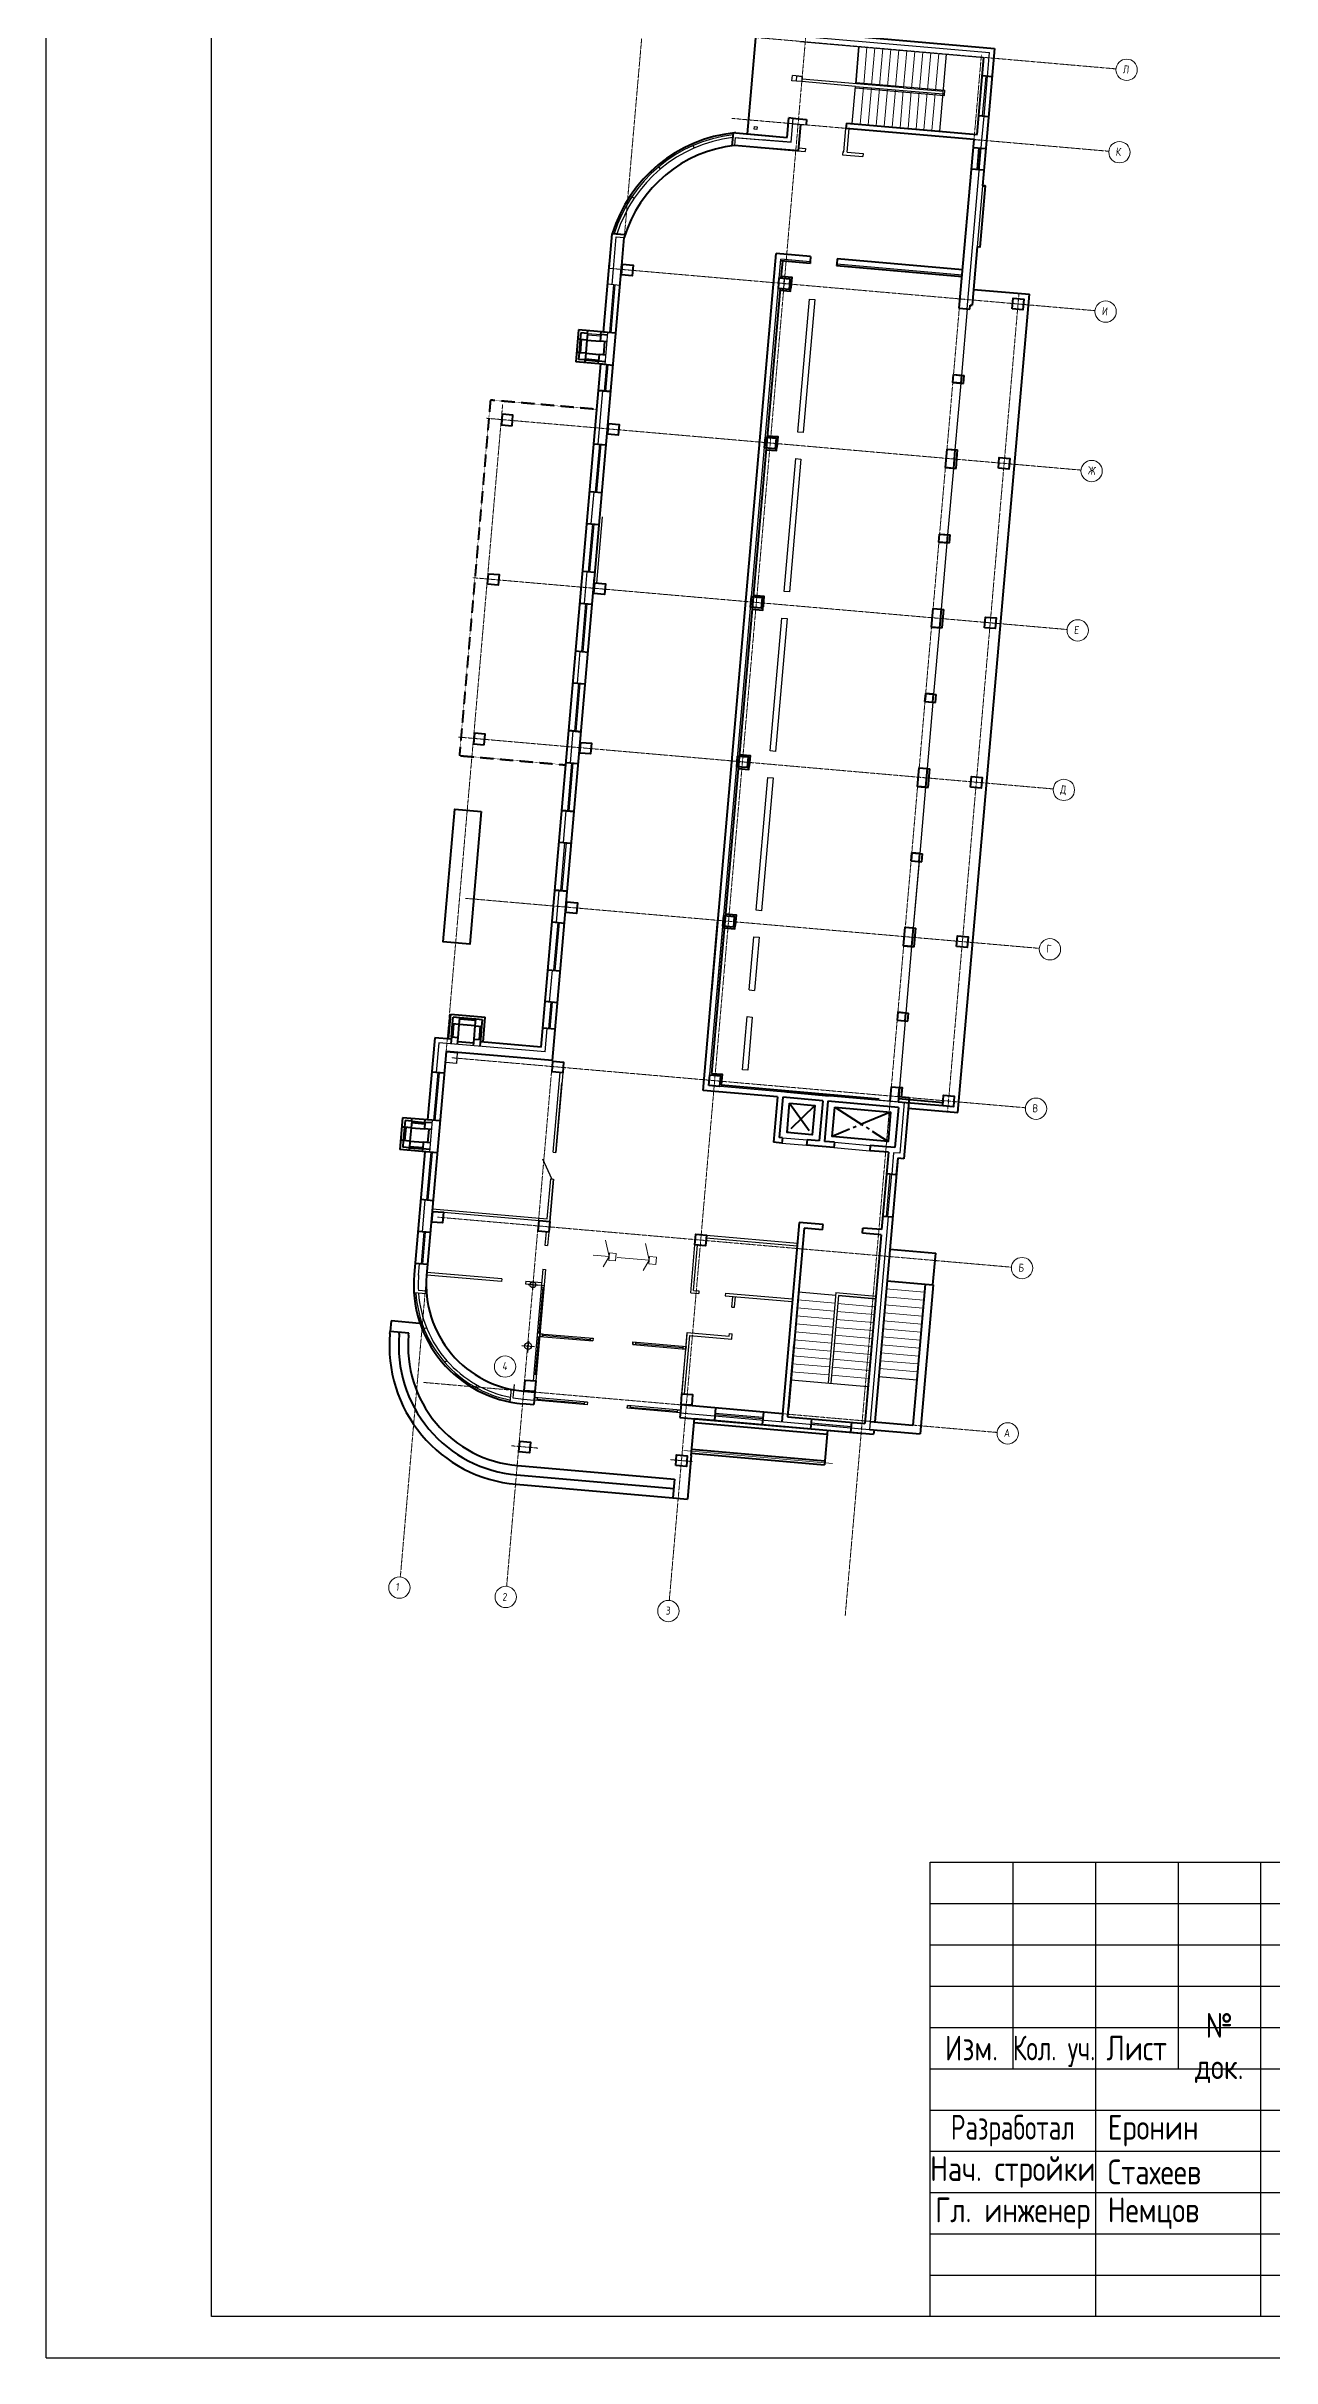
# Model space of a CAD drawing. Header units: millimetres. Extents: x 1473769 to 1639315, y 535888 to 613924.
# Drawn here: x 1473769 to 1501331, y 535888 to 587890 of the extents above; entities that cross this region are included whole.
import ezdxf

# ---------------------------------------------------------------- set-up
doc = ezdxf.new("R2010")
doc.units = ezdxf.units.MM
for name, pattern in [('ACAD_ISO10W100_LPSP', [15.5, 11, -2, 0.5, -2]), ('CENTER', [20, 15, -1.7, 1.6, -1.7]), ('DASHED', [0.75, 0.5, -0.25])]:
    doc.linetypes.add(name, pattern=pattern)
for name, color, linetype, lineweight in [('01 - здание', 1, 'Continuous', 40), ('01-здание', 5, 'Continuous', 15), ('01-Контур', 1, 'Continuous', 40), ('Линии рамки', 250, 'Continuous', 25), ('Текст рамки', 250, 'Continuous', 9)]:
    doc.layers.add(name, color=color, linetype=linetype, lineweight=lineweight)
doc.layers.add('01-оси здания', color=1, linetype='Continuous', lineweight=15, plot=False)
doc.styles.add('LPSP', font='ROMANS.shx', dxfattribs={"width": 0.9})
doc.styles.add('Тип  GOST Common', font='GOST Common.ttf', dxfattribs={"width": 0.85})
doc.styles.add('Тип  GOST Common узкий', font='GOST Common.ttf', dxfattribs={"width": 0.75})

msp = doc.modelspace()

# ---------------------------------------------------------------- linework, layer by layer
at = {"layer": '01 - здание', "ltscale": 100}
for p, q in [((1489736, 588248.7), (1489532.7, 585917.6)), ((1490637.8, 588230.5), (1495096.9, 587841.5)), ((1494705.3, 585906.3), (1494856.4, 587639.7)), ((1494705.3, 585906.3), (1494856.4, 587639.7)), ((1494705.3, 585906.3), (1494856.4, 587639.7)), ((1494705.3, 585906.3), (1494856.4, 587639.7)), ((1494705.3, 585906.3), (1494856.4, 587639.7)), ((1494705.3, 585906.3), (1494856.4, 587639.7)), ((1494705.3, 585906.3), (1494856.4, 587639.7)), ((1494705.3, 585906.3), (1494856.4, 587639.7)), ((1495096.9, 587841.5), (1494916, 585767.4)), ((1495041.1, 587202), (1494820, 587221.3)), ((1490429.3, 585839.4), (1490467.4, 586275.9)), ((1490569, 586267), (1490467.4, 586275.9)), ((1490548, 586268.8), (1490867.8, 586240.9)), ((1490685.7, 585534.1), (1490737.9, 586131.8)), ((1490867.8, 586240.9), (1490857.4, 586121.4)), ((1491764.4, 586162.7), (1491754, 586043.2)), ((1491764.4, 586162.7), (1494705.3, 585906.3)), ((1494962.9, 586305.4), (1494741.8, 586324.7)), ((1489215.3, 585938.9), (1489190.3, 585651.6)), ((1489275.7, 585940), (1489247.4, 585942.5)), ((1490626, 585539.3), (1489251.2, 585659.2)), ((1489275.7, 585940), (1490429.3, 585839.4)), ((1490685.7, 585534.1), (1489837, 585608.1)), ((1494635.1, 585791.9), (1491754, 586043.2)), ((1494304, 581996.3), (1494635.1, 585791.9)), ((1494619.4, 585612.6), (1494900.4, 585588.1)), ((1494916, 585767.4), (1494827.4, 584751.3)), ((1494577.7, 585134.4), (1494858.7, 585109.9)), ((1494887.1, 584746.1), (1494767.2, 583371.3)), ((1494887.1, 584746.1), (1494827.4, 584751.3)), ((1486426.2, 582894.2), (1486494, 583671.2)), ((1486774.9, 583646.7), (1486494, 583671.2)), ((1486788.1, 583645.5), (1486494, 583671.2)), ((1486707.2, 582869.7), (1486769.7, 583587)), ((1486092, 575816.5), (1486717.6, 582989.2)), ((1486301.1, 581459.7), (1486436.7, 583013.8)), ((1488735.9, 566630.9), (1490183.5, 583228.9)), ((1490960.6, 583161.1), (1490183.5, 583228.9)), ((1490946.9, 583003.9), (1490289.4, 583061.2)), ((1490327, 583057.9), (1490293.8, 582677.3)), ((1490950.2, 583041.5), (1490946.9, 583003.9)), ((1490960.6, 583161.1), (1490950.2, 583041.5)), ((1491547.9, 582989.4), (1491544.6, 582951.7)), ((1494365.9, 582705.7), (1491544.6, 582951.7)), ((1491558.3, 583109), (1491547.9, 582989.4)), ((1494379.6, 582862.9), (1491558.3, 583109)), ((1494707.5, 583376.5), (1494592.8, 582061.5)), ((1490273, 582438.2), (1488733.1, 564783.1)), ((1494273.6, 563900.5), (1495879.3, 582310.5)), ((1494304, 581996.3), (1494543.1, 581975.5)), ((1494543.1, 581975.5), (1494550.9, 582065.1)), ((1494550.9, 582065.1), (1494592.8, 582061.5)), ((1494624, 582420), (1495879.3, 582310.5)), ((1485739.3, 581508.7), (1485676.7, 580791.4)), ((1486343, 581456), (1485739.3, 581508.7)), ((1485793.8, 581443.7), (1485780.8, 581294.2)), ((1485943.3, 581430.6), (1485793.8, 581443.7)), ((1485943.3, 581430.6), (1485930.2, 581281.2)), ((1485943.3, 581430.6), (1485948.5, 581490.4)), ((1486242.1, 581404.6), (1486229.1, 581255.1)), ((1486242.1, 581404.6), (1486247.3, 581464.3)), ((1486397.5, 581391), (1486242.1, 581404.6)), ((1486582.1, 581435.1), (1486301.1, 581459.7)), ((1485754.7, 580995.4), (1485694.9, 581000.6)), ((1485780.8, 581294.2), (1485721, 581299.4)), ((1485754.7, 580995.4), (1485741.7, 580845.9)), ((1485780.8, 581294.2), (1485754.7, 580995.4)), ((1485904.2, 580982.3), (1485754.7, 580995.4)), ((1485930.2, 581281.2), (1485780.8, 581294.2)), ((1485904.2, 580982.3), (1485891.1, 580832.9)), ((1485930.2, 581281.2), (1485904.2, 580982.3)), ((1485904.2, 580982.3), (1486203, 580956.3)), ((1485930.2, 581281.2), (1486229.1, 581255.1)), ((1486203, 580956.3), (1486190, 580806.8)), ((1486358.4, 580942.7), (1486203, 580956.3)), ((1486384.5, 581241.6), (1486229.1, 581255.1)), ((1486324.7, 581246.8), (1486298.7, 580947.9)), ((1485519.1, 572493.7), (1486238.6, 580742.4)), ((1486280.4, 580738.7), (1485676.7, 580791.4)), ((1485891.1, 580832.9), (1485741.7, 580845.9)), ((1485885.9, 580773.1), (1485891.1, 580832.9)), ((1485891.1, 580832.9), (1486190, 580806.8)), ((1486184.8, 580747.1), (1486190, 580806.8)), ((1486345.4, 580793.3), (1486190, 580806.8)), ((1486238.6, 580742.4), (1486519.5, 580717.9)), ((1494173.7, 580502), (1494412.8, 580481.1)), ((1494397.1, 580301.8), (1494412.8, 580481.1)), ((1486467.4, 580120.1), (1486186.4, 580144.6)), ((1486186.4, 580144.6), (1486467.4, 580120.1)), ((1494158.1, 580322.7), (1494397.1, 580301.8)), ((1494158.1, 580322.7), (1494397.1, 580301.8)), ((1486082.2, 578949.2), (1486363.1, 578924.7)), ((1493991.2, 578409.9), (1494027.7, 578828.4)), ((1494027.7, 578828.4), (1494266.8, 578807.5)), ((1494230.3, 578389.1), (1494266.8, 578807.5)), ((1493991.2, 578409.9), (1494230.3, 578389.1)), ((1485988.3, 577873.3), (1486269.3, 577848.8)), ((1485925.8, 577156), (1486206.7, 577131.5)), ((1485925.8, 577156), (1486206.7, 577131.5)), ((1493845.3, 576736.3), (1493860.9, 576915.6)), ((1493845.3, 576736.3), (1494084.4, 576715.4)), ((1493845.3, 576736.3), (1494084.4, 576715.4)), ((1493860.9, 576915.6), (1494100, 576894.8)), ((1494084.4, 576715.4), (1494100, 576894.8)), ((1485154.7, 565069.3), (1486102.4, 575936)), ((1485831.9, 576080.1), (1486112.9, 576055.6)), ((1485769.4, 575362.8), (1486050.3, 575338.3)), ((1493678.4, 574823.6), (1493714.9, 575242)), ((1493714.9, 575242), (1493954, 575221.1)), ((1493917.5, 574802.7), (1493954, 575221.1)), ((1493678.4, 574823.6), (1493917.5, 574802.7)), ((1485675.5, 574286.9), (1485956.5, 574262.4)), ((1485613, 573569.6), (1485893.9, 573545.1)), ((1493532.5, 573149.9), (1493548.1, 573329.2)), ((1493532.5, 573149.9), (1493771.6, 573129.1)), ((1493532.5, 573149.9), (1493771.6, 573129.1)), ((1493548.1, 573329.2), (1493787.2, 573308.4)), ((1493771.6, 573129.1), (1493787.2, 573308.4)), ((1484898.2, 565374.7), (1485519.1, 572493.7)), ((1485519.1, 572493.7), (1485800.1, 572469.2)), ((1485799.9, 572469.2), (1485519.1, 572493.7)), ((1485456.6, 571776.4), (1485737.5, 571751.9)), ((1493365.6, 571237.2), (1493402.1, 571655.6)), ((1493402.1, 571655.6), (1493641.2, 571634.7)), ((1493604.7, 571216.3), (1493641.2, 571634.7)), ((1493365.6, 571237.2), (1493604.7, 571216.3)), ((1485362.7, 570700.5), (1485643.7, 570676)), ((1485643.5, 570676), (1485362.7, 570700.5)), ((1485300.2, 569983.2), (1485581.1, 569958.7)), ((1493219.7, 569563.5), (1493235.3, 569742.8)), ((1493219.7, 569563.5), (1493458.8, 569542.7)), ((1493219.7, 569563.5), (1493458.8, 569542.7)), ((1493235.3, 569742.8), (1493474.4, 569722)), ((1493458.8, 569542.7), (1493474.4, 569722)), ((1485206.3, 568907.3), (1485487.3, 568882.8)), ((1485487.1, 568882.8), (1485206.3, 568907.3)), ((1485143.8, 568190), (1485424.7, 568165.5)), ((1488541.4, 564400.5), (1488875, 568226)), ((1493052.8, 567650.8), (1493089.3, 568069.2)), ((1493089.3, 568069.2), (1493328.4, 568048.3)), ((1493291.9, 567629.9), (1493328.4, 568048.3)), ((1493052.8, 567650.8), (1493291.9, 567629.9)), ((1485049.9, 567114.1), (1485330.9, 567089.6)), ((1485268.1, 566372.3), (1484987.4, 566396.8)), ((1482818.1, 565556.1), (1482866.6, 566112)), ((1482866.6, 566112), (1483643.7, 566044.3)), ((1482882.1, 565598.7), (1482908.1, 565897.6)), ((1482908.1, 565897.6), (1482921.2, 566047)), ((1483057.6, 565884.6), (1482908.1, 565897.6)), ((1482912, 565596.1), (1482938, 565895)), ((1483070.6, 566034), (1482921.2, 566047)), ((1483031.5, 565585.7), (1483057.6, 565884.6)), ((1483057.6, 565884.6), (1483070.6, 566034)), ((1483416.2, 565853.3), (1483057.6, 565884.6)), ((1483426.6, 565972.8), (1483068, 566004.1)), ((1483429.3, 566002.7), (1483070.6, 566034)), ((1483390.2, 565554.4), (1483416.2, 565853.3)), ((1483416.2, 565853.3), (1483429.3, 566002.7)), ((1483416.2, 565853.3), (1483565.7, 565840.3)), ((1483578.7, 565989.7), (1483429.3, 566002.7)), ((1483509.7, 565544), (1483535.8, 565842.9)), ((1483539.6, 565541.4), (1483565.7, 565840.3)), ((1483565.7, 565840.3), (1483578.7, 565989.7)), ((1483595.2, 565488.4), (1483643.7, 566044.3)), ((1485216, 565774.6), (1484935.3, 565799.1)), ((1492906.9, 565977.1), (1493146, 565956.3)), ((1492906.9, 565977.1), (1493146, 565956.3)), ((1492922.5, 566156.5), (1493161.6, 566135.6)), ((1493146, 565956.3), (1493161.6, 566135.6)), ((1482763.8, 565277.8), (1482323.8, 560233)), ((1482507.3, 565583.2), (1482346.2, 563736.3)), ((1482877.9, 565550.9), (1482507.3, 565583.2)), ((1485154.7, 565069.3), (1482763.8, 565277.8)), ((1482882.1, 565598.7), (1482869.1, 565449.3)), ((1483031.5, 565585.7), (1482882.1, 565598.7)), ((1483018.5, 565436.3), (1483031.5, 565585.7)), ((1483382.3, 565464.8), (1483023.7, 565496)), ((1483377.1, 565405), (1483390.2, 565554.4)), ((1483390.2, 565554.4), (1483539.6, 565541.4)), ((1483526.6, 565392), (1483539.6, 565541.4)), ((1484898.2, 565374.7), (1483535.4, 565493.6)), ((1482721, 564787.7), (1482440.1, 564812.2)), ((1482721, 564787.7), (1482440.1, 564812.2)), ((1488733.1, 564783.1), (1488972.2, 564762.2)), ((1488972.2, 564762.2), (1488951.4, 564523.1)), ((1490215, 564254.5), (1488541.4, 564400.5)), ((1488951.4, 564523.1), (1492500.1, 564213.6)), ((1490215, 564254.5), (1490125.9, 563232.4)), ((1490334.6, 564244.1), (1490255.8, 563341.5)), ((1491231.2, 564165.9), (1490334.6, 564244.1)), ((1491231.2, 564165.9), (1490334.6, 564244.1)), ((1493176.2, 564231.1), (1492937.1, 564252)), ((1493176.2, 564231.1), (1493056.8, 562862.3)), ((1481784.4, 563785.3), (1481721.8, 563068)), ((1482627.2, 563711.8), (1481784.4, 563785.3)), ((1481838.9, 563720.3), (1481825.9, 563570.8)), ((1481988.4, 563707.2), (1481838.9, 563720.3)), ((1481988.4, 563707.2), (1481975.3, 563557.8)), ((1481988.4, 563707.2), (1481993.6, 563767)), ((1481988.4, 563707.2), (1482287.2, 563681.2)), ((1482287.2, 563681.2), (1482292.4, 563740.9)), ((1491231.2, 564165.9), (1491152.4, 563263.3)), ((1491350.7, 564155.5), (1491272, 563252.9)), ((1492934.7, 564017.3), (1491350.7, 564155.5)), ((1492934.7, 564017.3), (1492856, 563114.7)), ((1493931.4, 564050.8), (1492927.2, 564138.4)), ((1493937.6, 564122.6), (1492933.4, 564210.2)), ((1493155.9, 563998), (1494273.6, 563900.5)), ((1481799.8, 563272), (1481740.1, 563277.2)), ((1481825.9, 563570.8), (1481766.1, 563576.1)), ((1481799.8, 563272), (1481786.8, 563122.5)), ((1481825.9, 563570.8), (1481799.8, 563272)), ((1481949.3, 563258.9), (1481799.8, 563272)), ((1481975.3, 563557.8), (1481825.9, 563570.8)), ((1481855.8, 563568.2), (1481829.7, 563269.4)), ((1481949.3, 563258.9), (1481936.2, 563109.5)), ((1481975.3, 563557.8), (1481949.3, 563258.9)), ((1481949.3, 563258.9), (1482248.1, 563232.9)), ((1481975.3, 563557.8), (1482274.2, 563531.7)), ((1481985.7, 563677.4), (1482284.6, 563651.3)), ((1482248.1, 563232.9), (1482235.1, 563083.4)), ((1482403.5, 563219.3), (1482248.1, 563232.9)), ((1482287.2, 563681.2), (1482274.2, 563531.7)), ((1482429.6, 563518.2), (1482274.2, 563531.7)), ((1482442.6, 563667.6), (1482287.2, 563681.2)), ((1482369.8, 563523.4), (1482343.8, 563224.5)), ((1490314.2, 563216), (1490125.9, 563232.4)), ((1490324.6, 563335.5), (1490255.8, 563341.5)), ((1490324.6, 563335.5), (1490314.2, 563216)), ((1490880.5, 563287), (1490870, 563167.5)), ((1491152.4, 563263.3), (1490880.5, 563287)), ((1491496.1, 563233.3), (1491272, 563252.9)), ((1491496.1, 563233.3), (1491485.7, 563113.8)), ((1482564.6, 562994.5), (1481721.8, 563068)), ((1481936.2, 563109.5), (1481786.8, 563122.5)), ((1481931, 563049.7), (1481936.2, 563109.5)), ((1481936.2, 563109.5), (1482235.1, 563083.4)), ((1481938.8, 563139.4), (1482237.7, 563113.3)), ((1482283.7, 563019), (1482042.8, 560257.5)), ((1482229.9, 563023.7), (1482235.1, 563083.4)), ((1482390.5, 563069.9), (1482235.1, 563083.4)), ((1491485.7, 563113.8), (1490870, 563167.5)), ((1492303.1, 563163), (1492292.6, 563043.4)), ((1492708.1, 563007.2), (1492292.6, 563043.4)), ((1492856, 563114.7), (1492303.1, 563163)), ((1492919.3, 562874.3), (1492402.2, 556944.8)), ((1492708.1, 563007.2), (1492556.4, 561267.8)), ((1493056.8, 562862.3), (1492919.3, 562874.3)), ((1493056.8, 562862.3), (1492919.3, 562874.3)), ((1492666.4, 562529), (1492887.5, 562509.7)), ((1482470.8, 561918.6), (1482189.8, 561943.1)), ((1482470.8, 561918.6), (1482189.8, 561943.1)), ((1482408.2, 561201.3), (1482127.3, 561225.8)), ((1490703.4, 561429.4), (1490312.4, 556946.4)), ((1490812.5, 561299.4), (1490459.1, 557246.8)), ((1491241.4, 561382.5), (1490703.4, 561429.4)), ((1491230.9, 561262.9), (1490812.5, 561299.4)), ((1491230.9, 561262.9), (1491241.4, 561382.5)), ((1492127.5, 561184.7), (1492138, 561304.3)), ((1492545.9, 561148.2), (1492127.5, 561184.7)), ((1492556.4, 561267.8), (1492138, 561304.3)), ((1492545.9, 561148.2), (1492175.8, 556904.4)), ((1492583, 561572.6), (1492804.1, 561553.3)), ((1492583, 561572.6), (1492804.1, 561553.3)), ((1492741, 560830.1), (1493773, 560740.1)), ((1493712.5, 560022.6), (1493775.1, 560739.9)), ((1482345.6, 560484), (1482064.7, 560508.5)), ((1482345.6, 560484), (1482064.7, 560508.5)), ((1492678.5, 560112.8), (1493533.2, 560038.3)), ((1493533.2, 560038.3), (1493256.9, 556870.3)), ((1493712.6, 560023.4), (1493420.6, 556675.3)), ((1493533.3, 560039), (1493712.6, 560023.4)), ((1481524.1, 559212.6), (1481503.2, 558973.5)), ((1482164.2, 559156.7), (1481524.1, 559212.6)), ((1481499.6, 558931.6), (1481503.2, 558973.5)), ((1481921.7, 558937), (1481503.2, 558973.5)), ((1481708.8, 558913.4), (1481712.4, 558955.2)), ((1481918, 558895.2), (1481921.7, 558937)), ((1490584.2, 558681.4), (1490442.4, 557055.5)), ((1484518.1, 557632.5), (1484757.2, 557611.6)), ((1484519.1, 557644.4), (1484590.9, 557638.2)), ((1484758.2, 557623.6), (1484732.7, 557330.7)), ((1484479.7, 557352.7), (1484732.7, 557330.7)), ((1488045.8, 557336.8), (1488020.2, 557043.9)), ((1488020.2, 557043.9), (1490435, 556833.3)), ((1490328, 557125.7), (1488044.7, 557324.9)), ((1488276.5, 556184.4), (1488349, 557015.3)), ((1488349, 557015.3), (1492084.8, 556689.4)), ((1488821.8, 557257.1), (1488797.3, 556976.2)), ((1489897.7, 557163.3), (1489873.2, 556882.3)), ((1490442.4, 557055.5), (1492175.8, 556904.4)), ((1490980.3, 557008.6), (1490961, 556787.5)), ((1492300.6, 556953.7), (1493256.9, 556870.3)), ((1488341.1, 556925.6), (1491329.8, 556665)), ((1490536.7, 556824.5), (1492377.7, 556663.9)), ((1491337.6, 556754.6), (1491269.8, 555977.6)), ((1491876.9, 556930.4), (1491857.6, 556709.3)), ((1492284.9, 556774.4), (1493420.6, 556675.3)), ((1492386.5, 556765.5), (1492377.7, 556663.9)), ((1484372.1, 555958.8), (1487898.7, 555651.2)), ((1488276.5, 556184.4), (1488191, 555204.1)), ((1488281.2, 556238.2), (1491269.8, 555977.6)), ((1488289, 556327.9), (1491277.7, 556067.2)), ((1484335.6, 555540.4), (1487862.2, 555232.8)), ((1484353.9, 555749.6), (1487880.5, 555442)), ((1487898.7, 555651.2), (1487862.2, 555232.8)), ((1487862.2, 555232.8), (1488191, 555204.1))]:
    msp.add_line(p, q, dxfattribs=at)
at = {"layer": '01 - здание', "lineweight": -2, "ltscale": 100}
for p, q in [((1490720.2, 588000.4), (1494856.4, 587639.7)), ((1490730.6, 588120), (1494986.4, 587748.8)), ((1491974.1, 587047.9), (1492047.1, 587884.7)), ((1492047.1, 587884.7), (1491974.1, 587047.9)), ((1493868.4, 585979.2), (1494019.6, 587712.7)), ((1494939.5, 587210.8), (1494986.4, 587748.8)), ((1494939.5, 587210.8), (1494986.4, 587748.8)), ((1494939.5, 587210.8), (1494986.4, 587748.8)), ((1494939.5, 587210.8), (1494986.4, 587748.8)), ((1494939.5, 587210.8), (1494986.4, 587748.8)), ((1490540.3, 587112.7), (1490550.8, 587232.2)), ((1490761.5, 587093.4), (1490540.3, 587112.7)), ((1490771.9, 587213), (1490550.8, 587232.2)), ((1490642, 587103.8), (1490652.4, 587223.4)), ((1490771.9, 587213), (1490761.5, 587093.4)), ((1490766.7, 587153.2), (1490771.9, 587213)), ((1493044.9, 586954.5), (1490766.7, 587153.2)), ((1494899.9, 587214.3), (1494821.7, 586317.7)), ((1494930.5, 587211.6), (1494852.3, 586315)), ((1491968.9, 586988.1), (1490761.5, 587093.4)), ((1491895.9, 586151.3), (1491968.9, 586988.1)), ((1491966.3, 586958.2), (1493968.7, 586783.6)), ((1491968.9, 586988.1), (1493941.4, 586816.1)), ((1491976.7, 587077.8), (1493979.1, 586903.1)), ((1493050, 586954), (1493946.6, 586875.8)), ((1493968.7, 586783.6), (1493979.1, 586903.1)), ((1490521.8, 585728.6), (1490569, 586267)), ((1490558.5, 586147.5), (1490857.4, 586121.4)), ((1494814.4, 585776.3), (1494861.3, 586314.2)), ((1494814.4, 585776.3), (1494861.3, 586314.2)), ((1494814.4, 585776.3), (1494861.3, 586314.2)), ((1494814.4, 585776.3), (1494861.3, 586314.2)), ((1494814.4, 585776.3), (1494861.3, 586314.2)), ((1494814.4, 585776.3), (1494861.3, 586314.2)), ((1488344.5, 585601.2), (1488320.7, 585656.2)), ((1489266.8, 585838.5), (1489251.2, 585659.2)), ((1489266.8, 585838.5), (1490522, 585729.1)), ((1489326.6, 585833.4), (1490522, 585728.6)), ((1489518.7, 585895.6), (1489518.6, 585894)), ((1490429.3, 585839.4), (1489532.7, 585917.6)), ((1490522, 585729.1), (1489852.6, 585787.4)), ((1490429.3, 585839.4), (1489861.4, 585888.9)), ((1490566.2, 585544.5), (1490841.1, 585520.5)), ((1490692, 585605.8), (1490847.4, 585592.3)), ((1490847.4, 585592.3), (1490841.1, 585520.5)), ((1491708.1, 585517.2), (1491754, 586043.2)), ((1491708.1, 585517.2), (1491754, 586043.2)), ((1491779.9, 585510.9), (1491825.7, 586036.9)), ((1491779.9, 585510.9), (1491825.7, 586036.9)), ((1494483.3, 581980.7), (1494814.4, 585776.3)), ((1494635.1, 585791.9), (1494814.4, 585776.3)), ((1494635.1, 585791.9), (1494814.4, 585776.3)), ((1494635.1, 585791.9), (1494814.4, 585776.3)), ((1494635.1, 585791.9), (1494814.4, 585776.3)), ((1494635.1, 585791.9), (1494814.4, 585776.3)), ((1494635.1, 585791.9), (1494814.4, 585776.3)), ((1494739, 585602.2), (1494697.3, 585124)), ((1494768.9, 585599.6), (1494727.2, 585121.4)), ((1487584.3, 585132.6), (1487545.7, 585178.6)), ((1491684.2, 585519.3), (1491678, 585447.6)), ((1491678, 585447.6), (1492132.2, 585407.9)), ((1491684.2, 585519.3), (1491708.1, 585517.2)), ((1491779.9, 585510.9), (1492138.5, 585479.7)), ((1492138.5, 585479.7), (1492132.2, 585407.9)), ((1494827.4, 584751.3), (1494707.5, 583376.5)), ((1486988, 584467.9), (1486938, 584501.2)), ((1486527.9, 582885.3), (1486590.4, 583602.6)), ((1486590.4, 583602.6), (1486769.7, 583587)), ((1488855.4, 566620.5), (1490292.7, 583098.9)), ((1490950.2, 583041.5), (1490292.7, 583098.9)), ((1494369.2, 582743.3), (1491547.9, 582989.4)), ((1494767.2, 583371.3), (1494707.5, 583376.5)), ((1486675.9, 582511.1), (1486395, 582535.6)), ((1486527.9, 582524), (1486434.1, 581448.1)), ((1486558.5, 582521.3), (1486464.7, 581445.4)), ((1486496.6, 582526.7), (1486527.9, 582885.3)), ((1490484.8, 582540.2), (1490245.7, 582561.1)), ((1490354.9, 582431.1), (1490375.7, 582670.2)), ((1494483.3, 581980.7), (1494353, 580486.4)), ((1485940.6, 581400.7), (1486239.5, 581374.7)), ((1485943.3, 581430.6), (1486242.1, 581404.6)), ((1486340.2, 580733.5), (1486402.7, 581450.8)), ((1485810.7, 581291.6), (1485784.6, 580992.8)), ((1485893.7, 580862.8), (1486192.6, 580836.7)), ((1486371.5, 580730.8), (1486319.4, 580133)), ((1486402.1, 580728.1), (1486350, 580130.4)), ((1494158.1, 580322.7), (1494173.7, 580502)), ((1494337.4, 580307), (1494353, 580486.4)), ((1486183.8, 578940.3), (1486288.1, 580135.8)), ((1494337.4, 580307), (1494207, 578812.7)), ((1486123.7, 577861.5), (1486217.5, 578937.4)), ((1486154.3, 577858.8), (1486248.1, 578934.7)), ((1494170.5, 578394.3), (1494207, 578812.7)), ((1494170.5, 578394.3), (1494040.2, 576900)), ((1486027.4, 577147.1), (1486089.9, 577864.4)), ((1486271.8, 577304.8), (1486141.6, 575812.2)), ((1485967.3, 576068.3), (1486061.1, 577144.2)), ((1485997.9, 576065.6), (1486091.7, 577141.5)), ((1494024.6, 576720.7), (1493894.2, 575226.3)), ((1494024.6, 576720.7), (1494040.2, 576900)), ((1485871, 575353.9), (1485933.6, 576071.2)), ((1485810.9, 574275.1), (1485904.7, 575351)), ((1485841.5, 574272.4), (1485935.3, 575348.3)), ((1493857.8, 574807.9), (1493894.2, 575226.3)), ((1493857.8, 574807.9), (1493727.4, 573313.6)), ((1493857.8, 574807.9), (1493727.4, 573313.6)), ((1485714.6, 573560.7), (1485777.2, 574278)), ((1485654.5, 572481.9), (1485748.3, 573557.8)), ((1485685.1, 572479.2), (1485778.9, 573555.1)), ((1493711.8, 573134.3), (1493581.5, 571639.9)), ((1493711.8, 573134.3), (1493727.4, 573313.6)), ((1485558.2, 571767.5), (1485620.8, 572484.8)), ((1485498.1, 570688.7), (1485591.9, 571764.6)), ((1485528.7, 570686), (1485622.5, 571761.9)), ((1493545, 571221.5), (1493581.5, 571639.9)), ((1493545, 571221.5), (1493414.6, 569727.2)), ((1493545, 571221.5), (1493414.6, 569727.2)), ((1485401.8, 569974.4), (1485464.4, 570691.6)), ((1485341.7, 568895.5), (1485435.5, 569971.4)), ((1485372.3, 568892.8), (1485466.1, 569968.7)), ((1493401.6, 569577.8), (1493268.7, 568053.6)), ((1493399, 569547.9), (1493268.7, 568053.6)), ((1493399, 569547.9), (1493414.6, 569727.2)), ((1485245.4, 568181.2), (1485308, 568898.4)), ((1485185.3, 567102.3), (1485279.1, 568178.2)), ((1485215.9, 567099.6), (1485309.7, 568175.6)), ((1488671.3, 564509.6), (1488984.1, 568096)), ((1493232.2, 567635.1), (1493268.7, 568053.6)), ((1493232.2, 567635.1), (1493101.8, 566140.8)), ((1493232.2, 567635.1), (1493101.8, 566140.8)), ((1485089, 566388), (1485151.6, 567105.2)), ((1485070.6, 565787.3), (1485122.7, 566385)), ((1485101.2, 565784.6), (1485153.4, 566382.4)), ((1489581.5, 566658.7), (1489701.1, 566648.2)), ((1484991, 565264.2), (1485036.9, 565790.2)), ((1489529.4, 566060.9), (1489648.9, 566050.5)), ((1492906.9, 565977.1), (1492922.5, 566156.5)), ((1493086.2, 565961.5), (1492955.9, 564467.2)), ((1493086.2, 565961.5), (1493101.8, 566140.8)), ((1482600.1, 565472.8), (1482541.7, 564803.3)), ((1484991, 565264.2), (1482600.1, 565472.8)), ((1482573, 564800.6), (1482479.2, 563724.7)), ((1482603.6, 564797.9), (1482509.8, 563722)), ((1485167.6, 563008.1), (1485324.1, 564801.5)), ((1485383.8, 564796.3), (1485227.4, 563002.9)), ((1485227.4, 563002.9), (1485364, 564569.2)), ((1492927.2, 564138.4), (1488671.3, 564509.6)), ((1493064.7, 564126.4), (1490225.4, 564374.1)), ((1490422.7, 564356.9), (1491375.6, 564273.7)), ((1491020.4, 564304.7), (1490422.7, 564356.9)), ((1490422.7, 564356.9), (1491375.6, 564273.7)), ((1482447.8, 563727.4), (1482385.3, 563010.1)), ((1492797.2, 564029.3), (1491350.7, 564155.5)), ((1493064.7, 564126.4), (1492965.1, 562984.8)), ((1490314.2, 563216), (1490870, 563167.5)), ((1490324.6, 563335.5), (1490880.5, 563287)), ((1491496.1, 563233.3), (1492303.1, 563163)), ((1482416.6, 563007.4), (1482322.8, 561931.5)), ((1482447.2, 563004.7), (1482353.4, 561928.8)), ((1485139.4, 562408.3), (1484936.4, 562854.6)), ((1485167.6, 563008.1), (1485227.4, 563002.9)), ((1491485.7, 563113.8), (1492292.6, 563043.4)), ((1492827.6, 562996.8), (1492785.9, 562518.6)), ((1492827.6, 562996.8), (1492785.9, 562518.6)), ((1492965.1, 562984.8), (1492827.6, 562996.8)), ((1492965.1, 562984.8), (1492827.6, 562996.8)), ((1492887.5, 562509.7), (1492919.3, 562874.3)), ((1492887.5, 562509.7), (1492919.3, 562874.3)), ((1485037.3, 561514), (1485115.5, 562410.4)), ((1485091.9, 561449), (1485175.3, 562405.2)), ((1485175.3, 562405.2), (1485091.9, 561449)), ((1485115.5, 562410.4), (1485175.3, 562405.2)), ((1492744.2, 562522.2), (1492660.8, 561565.8)), ((1492744.2, 562522.2), (1492660.8, 561565.8)), ((1492666.4, 562529), (1492887.5, 562509.7)), ((1492775.5, 562519.5), (1492692.1, 561563.1)), ((1492775.5, 562519.5), (1492692.1, 561563.1)), ((1482228.9, 561216.9), (1482291.4, 561934.2)), ((1482449.9, 561679.5), (1484852.8, 561469.9)), ((1482455.1, 561739.2), (1485037.3, 561514)), ((1482260.2, 561214.2), (1482197.7, 560496.9)), ((1482290.8, 561211.5), (1482228.3, 560494.2)), ((1485011.3, 561215.2), (1484985.2, 560916.3)), ((1485071, 561209.9), (1485045, 560911.1)), ((1488618.5, 561141.5), (1490662.7, 560963.2)), ((1492702.5, 561562.2), (1492284.9, 556774.4)), ((1484985.2, 560916.3), (1485045, 560911.1)), ((1488264.7, 559847.3), (1488358.6, 560923.2)), ((1488329.7, 559901.9), (1488418.3, 560918)), ((1488613.3, 561081.7), (1490657.5, 560903.4)), ((1482144.3, 560246.7), (1482166.3, 560499.6)), ((1484010.4, 560097.9), (1482324.8, 560244.9)), ((1484015.6, 560157.7), (1482330, 560304.7)), ((1484015.6, 560157.7), (1484010.4, 560097.9)), ((1484553.6, 560110.8), (1484548.4, 560051)), ((1484553.6, 560110.8), (1484912.2, 560079.5)), ((1484723, 560120), (1484705, 559913)), ((1484938.3, 560378.3), (1484719.3, 557867.9)), ((1484998, 560373.1), (1484779.1, 557862.7)), ((1484938.3, 560378.3), (1484998, 560373.1)), ((1482323.1, 559823.5), (1482038.5, 559848.3)), ((1482318.8, 559884.1), (1482137.7, 559899.9)), ((1484548.4, 560051), (1484907, 560019.7)), ((1484607.1, 560033.8), (1484822.3, 560015)), ((1484939.2, 559974.7), (1484849.3, 558944.3)), ((1484903.3, 559977.9), (1484963.1, 559972.6)), ((1484907, 560019.7), (1484966.8, 560014.5)), ((1488264.7, 559847.3), (1488444, 559831.7)), ((1488329.7, 559901.9), (1488449.2, 559891.4)), ((1488329.7, 559901.9), (1488449.2, 559891.4)), ((1488449.2, 559891.4), (1488444, 559831.7)), ((1489047, 559839.3), (1489041.8, 559779.5)), ((1489041.8, 559779.5), (1490548, 559648.2)), ((1489047, 559839.3), (1490553.3, 559707.9)), ((1489047, 559839.3), (1490553.3, 559707.9)), ((1489188.3, 559525.8), (1489209.1, 559764.9)), ((1489248.1, 559520.6), (1489268.9, 559759.7)), ((1490687.4, 559864.9), (1491524.2, 559791.9)), ((1491529.4, 559851.7), (1491352.2, 557819.4)), ((1491584, 559786.7), (1491412, 557814.2)), ((1491529.4, 559851.7), (1492426, 559773.5)), ((1491584, 559786.7), (1492420.8, 559713.7)), ((1492420.8, 559713.7), (1491584, 559786.7)), ((1482323.6, 559055.3), (1482268, 559032.8)), ((1489188.3, 559525.8), (1489248.1, 559520.6)), ((1484463.3, 558661.1), (1484750.2, 558636.1)), ((1484555.4, 558653.1), (1484656.1, 558644.3)), ((1484616.4, 558760.1), (1484593.8, 558500)), ((1484841.5, 558854.7), (1484768.2, 558014.2)), ((1484805.7, 558857.8), (1484865.4, 558852.6)), ((1484813.5, 558947.5), (1484873.2, 558942.2)), ((1484866.7, 558866.8), (1486062.1, 558762.6)), ((1484871.9, 558926.6), (1486067.3, 558822.4)), ((1484929.1, 558891.5), (1486005, 558797.7)), ((1486007.6, 558827.6), (1486002.4, 558767.8)), ((1486067.3, 558822.4), (1486062.1, 558762.6)), ((1486963.9, 558744.2), (1486958.7, 558684.4)), ((1486958.7, 558684.4), (1488154.2, 558580.1)), ((1486963.9, 558744.2), (1488159.4, 558639.9)), ((1487021.1, 558709.1), (1488097, 558615.2)), ((1488045.8, 557336.8), (1488186.5, 558950.7)), ((1488066.6, 557575.9), (1488182.9, 558908.9)), ((1488126.4, 557570.7), (1488241.1, 558885.7)), ((1488186.5, 558950.7), (1489130.9, 558868.3)), ((1488241.1, 558885.7), (1489185.5, 558803.4)), ((1489130.9, 558868.3), (1489136.2, 558928.1)), ((1489136.2, 558928.1), (1489195.9, 558922.9)), ((1489185.5, 558803.4), (1489195.9, 558922.9)), ((1482778.1, 558319.7), (1482732.2, 558281.1)), ((1482778.1, 558319.7), (1482734.1, 558278.9)), ((1484732.3, 558017.3), (1484792.1, 558012.1)), ((1483450.2, 557775.5), (1483420.8, 557723.2)), ((1484221.5, 557675.6), (1484196.8, 557392.9)), ((1484290.6, 557784.8), (1484264.4, 557484)), ((1485942.2, 557387.8), (1484746.8, 557492.1)), ((1490515.4, 557892.4), (1492248.8, 557741.2)), ((1492490.8, 557961), (1493345.6, 557886.4)), ((1484502.5, 557453.1), (1484741.6, 557432.3)), ((1485937, 557328), (1484741.6, 557432.3)), ((1484803.9, 557457), (1485879.8, 557363.1)), ((1485942.2, 557387.8), (1485937, 557328)), ((1486838.8, 557309.6), (1486833.6, 557249.8)), ((1488029.1, 557145.6), (1486833.6, 557249.8)), ((1488034.3, 557205.3), (1486838.8, 557309.6)), ((1486896, 557274.5), (1487971.9, 557180.7)), ((1488029.1, 557145.6), (1490432, 556936)), ((1488808.9, 557109.1), (1489884.8, 557015.3)), ((1488811.5, 557139.7), (1489887.5, 557045.9)), ((1490432, 556936), (1492284.9, 556774.4)), ((1490969.9, 556889.1), (1491866.5, 556810.9)), ((1490972.5, 556919), (1491869.1, 556840.8))]:
    msp.add_line(p, q, dxfattribs=at)
at = {"layer": '01 - здание', "lineweight": 15, "ltscale": 100}
for p, q in [((1492226.4, 587869.1), (1492153.4, 587032.2)), ((1492405.8, 587853.4), (1492332.8, 587016.6)), ((1492585.1, 587837.8), (1492512.1, 587001)), ((1492764.4, 587822.1), (1492691.4, 586985.3)), ((1492943.7, 587806.5), (1492870.7, 586969.7)), ((1493123, 587790.9), (1493050, 586954)), ((1493302.3, 587775.2), (1493229.4, 586938.4)), ((1493481.7, 587759.6), (1493408.7, 586922.8)), ((1493661, 587743.9), (1493588, 586907.1)), ((1493840.3, 587728.3), (1493767.3, 586891.5)), ((1492148.2, 586972.5), (1492075.2, 586135.6)), ((1492327.6, 586956.8), (1492254.6, 586120)), ((1492506.9, 586941.2), (1492433.9, 586104.4)), ((1492686.2, 586925.5), (1492613.2, 586088.7)), ((1492865.5, 586909.9), (1492792.5, 586073.1)), ((1493044.8, 586894.3), (1492971.8, 586057.4)), ((1493224.2, 586878.6), (1493151.2, 586041.8)), ((1493403.5, 586863), (1493330.5, 586026.2)), ((1493582.8, 586847.3), (1493509.8, 586010.5)), ((1493762.1, 586831.7), (1493689.1, 585994.9)), ((1491508.6, 559612.6), (1490671.8, 559685.6)), ((1492405.2, 559534.4), (1491568.4, 559607.4)), ((1492631.6, 559574.9), (1493486.3, 559500.3)), ((1492647.2, 559754.2), (1493501.9, 559679.6)), ((1492662.8, 559933.5), (1493517.6, 559858.9)), ((1491461.7, 559074.6), (1490624.8, 559147.6)), ((1491477.3, 559253.9), (1490640.5, 559326.9)), ((1491492.9, 559433.2), (1490656.1, 559506.2)), ((1492358.3, 558996.4), (1491521.4, 559069.4)), ((1492373.9, 559175.7), (1491537.1, 559248.7)), ((1492389.5, 559355), (1491552.7, 559428)), ((1492584.6, 559036.9), (1493439.4, 558962.3)), ((1492600.3, 559216.2), (1493455, 559141.7)), ((1492615.9, 559395.5), (1493470.7, 559321)), ((1491414.7, 558536.6), (1490577.9, 558609.6)), ((1491430.4, 558716), (1490593.6, 558789)), ((1491446, 558895.3), (1490609.2, 558968.3)), ((1492311.3, 558458.5), (1491474.5, 558531.4)), ((1492327, 558637.8), (1491490.2, 558710.8)), ((1492342.6, 558817.1), (1491505.8, 558890.1)), ((1492553.4, 558678.3), (1493408.1, 558603.7)), ((1492569, 558857.6), (1493423.8, 558783)), ((1491367.8, 557998.7), (1490531, 558071.7)), ((1491383.5, 558178), (1490546.6, 558251)), ((1491399.1, 558357.3), (1490562.3, 558430.3)), ((1492264.4, 557920.5), (1491427.6, 557993.5)), ((1492280.1, 558099.8), (1491443.2, 558172.8)), ((1492295.7, 558279.1), (1491458.9, 558352.1)), ((1492506.4, 558140.3), (1493361.2, 558065.7)), ((1492522.1, 558319.6), (1493376.8, 558245.1)), ((1492537.7, 558498.9), (1493392.5, 558424.4)), ((1488105.8, 556298.7), (1491453.1, 556006.8))]:
    msp.add_line(p, q, dxfattribs=at)
at = {"layer": '01 - здание', "linetype": 'CENTER', "ltscale": 50}
for p, q in [((1491054.7, 564059.6), (1490429.5, 563451.6)), ((1490486.8, 564109.1), (1490997.3, 563402)), ((1492758.2, 563911), (1491445.6, 563363)), ((1491503, 564020.5), (1492700.8, 563253.5))]:
    msp.add_line(p, q, dxfattribs=at)
at = {"layer": '01 - здание', "linetype": 'Continuous', "lineweight": 15, "ltscale": 100}
for p, q in [((1486426.5, 560660.1), (1486067.9, 560691.4)), ((1486426.5, 560660.1), (1486291.1, 560428)), ((1486426.5, 560660.1), (1486343.7, 561031.7)), ((1486969.3, 560612.8), (1486610.6, 560644.1)), ((1487327.9, 560581.5), (1486969.3, 560612.8)), ((1487327.9, 560581.5), (1487245.1, 560953.1)), ((1487327.9, 560581.5), (1487192.4, 560349.4))]:
    msp.add_line(p, q, dxfattribs=at)
at = {"layer": '01 - здание', "lineweight": -2, "ltscale": 100}
for points in [[(1490761.5, 587093.4), (1490642, 587103.8), (1490652.4, 587223.4), (1490771.9, 587213)], [(1489697.8, 586083.9), (1489757.5, 586078.7), (1489752.3, 586018.9), (1489692.5, 586024.1)], [(1490795.8, 579200.6), (1490676.3, 579211), (1490937, 582199.7), (1491056.5, 582189.2)], [(1490483, 575614.2), (1490363.5, 575624.6), (1490624.2, 578613.3), (1490743.7, 578602.8)], [(1490170.3, 572027.8), (1490050.7, 572038.2), (1490311.4, 575026.9), (1490430.9, 575016.5)], [(1489857.5, 568441.4), (1489737.9, 568451.8), (1489998.6, 571440.5), (1490118.1, 571430.1)], [(1484926.4, 558861.6), (1484866.7, 558866.8), (1484871.9, 558926.6), (1484931.7, 558921.4)], [(1486062.1, 558762.6), (1486002.4, 558767.8), (1486007.6, 558827.6), (1486067.3, 558822.4)], [(1487018.5, 558679.2), (1486958.7, 558684.4), (1486963.9, 558744.2), (1487023.7, 558738.9)], [(1488154.2, 558580.1), (1488094.4, 558585.3), (1488099.6, 558645.1), (1488159.4, 558639.9)], [(1484801.3, 557427.1), (1484741.6, 557432.3), (1484746.8, 557492.1), (1484806.5, 557486.8)], [(1485937, 557328), (1485877.2, 557333.2), (1485882.5, 557393), (1485942.2, 557387.8)], [(1486893.4, 557244.6), (1486833.6, 557249.8), (1486838.8, 557309.6), (1486898.6, 557304.4)], [(1486893.4, 557244.6), (1486833.6, 557249.8), (1486838.8, 557309.6), (1486898.6, 557304.4)], [(1488029.1, 557145.6), (1487969.3, 557150.8), (1487974.5, 557210.5), (1488034.3, 557205.3)]]:
    msp.add_lwpolyline(points, close=True, dxfattribs=at)
at = {"layer": '01 - здание', "ltscale": 100}
for points in [[(1494827.4, 584751.3), (1494887.1, 584746.1), (1494767.2, 583371.3), (1494707.5, 583376.5)], [(1486708.7, 582749.1), (1486729.6, 582988.2), (1486968.7, 582967.4), (1486947.8, 582728.3), (1486708.7, 582749.1)], [(1490235.3, 582441.5), (1490256.2, 582680.6), (1490495.3, 582659.8), (1490474.4, 582420.7), (1490235.3, 582441.5)], [(1490269.7, 582400.6), (1490508.8, 582379.7), (1490529.6, 582618.8)], [(1490297.1, 582715), (1490536.2, 582694.1), (1490515.4, 582455.1)], [(1495495.4, 581982.8), (1495516.2, 582221.9), (1495755.3, 582201), (1495734.4, 581961.9), (1495495.4, 581982.8)], [(1484244.1, 579350.4), (1484264.9, 579589.5), (1484025.8, 579610.4), (1484005, 579371.3), (1484244.1, 579350.4)], [(1486395.9, 579162.7), (1486416.8, 579401.8), (1486655.9, 579381), (1486635, 579141.9), (1486395.9, 579162.7)], [(1486395.9, 579162.7), (1486416.8, 579401.8), (1486655.9, 579381), (1486635, 579141.9), (1486395.9, 579162.7)], [(1486395.9, 579162.7), (1486416.8, 579401.8), (1486655.9, 579381), (1486635, 579141.9), (1486395.9, 579162.7)], [(1489922.5, 578855.1), (1489943.4, 579094.2), (1490182.5, 579073.4), (1490161.6, 578834.3), (1489922.5, 578855.1)], [(1489956.9, 578814.2), (1490196, 578793.4), (1490216.8, 579032.4)], [(1489984.3, 579128.6), (1490223.4, 579107.8), (1490202.6, 578868.7)], [(1495182.6, 578396.4), (1495203.4, 578635.5), (1495442.5, 578614.6), (1495421.6, 578375.5), (1495182.6, 578396.4)], [(1483692.2, 575784.9), (1483713, 576024), (1483952.1, 576003.1), (1483931.3, 575764), (1483692.2, 575784.9)], [(1486083.1, 575576.3), (1486104, 575815.4), (1486343.1, 575794.6), (1486322.2, 575555.5), (1486083.1, 575576.3)], [(1486083.1, 575576.3), (1486104, 575815.4), (1486343.1, 575794.6), (1486322.2, 575555.5), (1486083.1, 575576.3)], [(1486083.1, 575576.3), (1486104, 575815.4), (1486343.1, 575794.6), (1486322.2, 575555.5), (1486083.1, 575576.3)], [(1489609.7, 575268.8), (1489630.6, 575507.9), (1489869.7, 575487), (1489848.8, 575247.9), (1489609.7, 575268.8)], [(1489644.1, 575227.8), (1489883.2, 575207), (1489904, 575446.1)], [(1489671.5, 575542.2), (1489910.6, 575521.4), (1489889.8, 575282.3)], [(1494869.8, 574810), (1494890.6, 575049.1), (1495129.7, 575028.2), (1495108.9, 574789.1), (1494869.8, 574810)], [(1483618.5, 572177.6), (1483639.3, 572416.7), (1483400.3, 572437.6), (1483379.4, 572198.5), (1483618.5, 572177.6)], [(1485770.3, 571990), (1485791.2, 572229.1), (1486030.3, 572208.2), (1486009.4, 571969.1), (1485770.3, 571990)], [(1485770.3, 571990), (1485791.2, 572229.1), (1486030.3, 572208.2), (1486009.4, 571969.1), (1485770.3, 571990)], [(1485770.3, 571990), (1485791.2, 572229.1), (1486030.3, 572208.2), (1486009.4, 571969.1), (1485770.3, 571990)], [(1485770.3, 571990), (1485791.2, 572229.1), (1486030.3, 572208.2), (1486009.4, 571969.1), (1485770.3, 571990)], [(1489296.9, 571682.4), (1489317.8, 571921.5), (1489556.9, 571900.6), (1489536, 571661.5), (1489296.9, 571682.4)], [(1489331.3, 571641.4), (1489570.4, 571620.6), (1489591.3, 571859.7)], [(1489358.7, 571955.8), (1489597.8, 571935), (1489577, 571695.9)], [(1494557, 571223.6), (1494577.8, 571462.7), (1494816.9, 571441.8), (1494796.1, 571202.8), (1494557, 571223.6)], [(1485457.5, 568403.6), (1485478.4, 568642.7), (1485717.5, 568621.8), (1485696.6, 568382.7), (1485457.5, 568403.6)], [(1488984.1, 568096), (1489005, 568335.1), (1489244.1, 568314.2), (1489223.2, 568075.1), (1488984.1, 568096)], [(1489018.5, 568055), (1489257.6, 568034.2), (1489278.5, 568273.3)], [(1489045.9, 568369.5), (1489285, 568348.6), (1489264.2, 568109.5)], [(1494244.2, 567637.2), (1494265, 567876.3), (1494504.1, 567855.5), (1494483.3, 567616.4), (1494244.2, 567637.2)], [(1485144.7, 564817.2), (1485165.6, 565056.3), (1485404.7, 565035.4), (1485383.8, 564796.3), (1485144.7, 564817.2)], [(1488671.3, 564509.6), (1488692.2, 564748.7), (1488931.3, 564727.8), (1488910.4, 564488.8), (1488671.3, 564509.6)], [(1488733.1, 564783.1), (1488972.2, 564762.2), (1488951.4, 564523.1)], [(1492747.9, 564154.1), (1492776.5, 564482.8), (1492955.9, 564467.2), (1492927.2, 564138.4)], [(1493931.4, 564050.8), (1493952.2, 564289.9), (1494191.3, 564269.1), (1494170.5, 564030), (1493931.4, 564050.8)], [(1482441, 561439.3), (1482461.9, 561678.4), (1482701, 561657.6), (1482680.1, 561418.5), (1482441, 561439.3)], [(1484831.9, 561230.8), (1484852.8, 561469.9), (1485091.9, 561449), (1485071, 561209.9), (1484831.9, 561230.8)], [(1488358.6, 560923.2), (1488379.4, 561162.3), (1488618.5, 561141.5), (1488597.6, 560902.4), (1488358.6, 560923.2)], [(1484519.1, 557644.4), (1484540, 557883.5), (1484779.1, 557862.7), (1484758.2, 557623.6), (1484519.1, 557644.4)], [(1488045.8, 557336.8), (1488066.6, 557575.9), (1488305.7, 557555.1), (1488284.8, 557316), (1488045.8, 557336.8)], [(1484399.2, 556269.6), (1484420.1, 556508.7), (1484659.2, 556487.9), (1484638.3, 556248.8), (1484399.2, 556269.6)], [(1487925.9, 555962.1), (1487946.7, 556201.1), (1488185.8, 556180.3), (1488164.9, 555941.2), (1487925.9, 555962.1)]]:
    msp.add_lwpolyline(points, dxfattribs=at)
for points in [[(1494173.7, 580502), (1494353, 580486.4), (1494337.4, 580307), (1494158.1, 580322.7)], [(1494170.5, 578394.3), (1493991.2, 578409.9), (1494027.7, 578828.4), (1494207, 578812.7)], [(1493860.9, 576915.6), (1494040.2, 576900), (1494024.6, 576720.7), (1493845.3, 576736.3)], [(1493857.8, 574807.9), (1493678.4, 574823.6), (1493714.9, 575242), (1493894.2, 575226.3)], [(1493532.5, 573149.9), (1493711.8, 573134.3), (1493727.4, 573313.6), (1493548.1, 573329.2)], [(1493545, 571221.5), (1493365.6, 571237.2), (1493402.1, 571655.6), (1493581.5, 571639.9)], [(1493219.7, 569563.5), (1493399, 569547.9), (1493414.6, 569727.2), (1493235.3, 569742.8)], [(1493232.2, 567635.1), (1493052.8, 567650.8), (1493089.3, 568069.2), (1493268.7, 568053.6)], [(1492906.9, 565977.1), (1493086.2, 565961.5), (1493101.8, 566140.8), (1492922.5, 566156.5)], [(1492996.9, 564246.8), (1492937.1, 564252), (1492955.9, 564467.2), (1493015.6, 564462)]]:
    msp.add_lwpolyline(points, close=True, dxfattribs=at)
at = {"layer": '01 - здание', "linetype": 'DASHED', "ltscale": 2}
msp.add_lwpolyline([(1486149.4, 579720.3), (1483758.5, 579928.8), (1483061, 571931.1), (1485451.9, 571722.6)], dxfattribs=at)
at = {"layer": '01 - здание', "lineweight": -2, "ltscale": 100}
for points in [[(1489581.5, 566658.7), (1489685.8, 567854.1), (1489805.3, 567843.7), (1489701.1, 566648.2)], [(1489648.9, 566050.5), (1489544.7, 564855), (1489425.1, 564865.5), (1489529.4, 566060.9)], [(1482753.8, 565025.7), (1482774.7, 565264.8), (1483013.8, 565244), (1482992.9, 565004.9), (1482753.8, 565025.7)]]:
    msp.add_lwpolyline(points, dxfattribs=at)
at = {"layer": '01 - здание', "linetype": 'Continuous', "ltscale": 50}
for points in [[(1490486.8, 564109.1), (1491054.7, 564059.6), (1490997.3, 563402), (1490429.5, 563451.6), (1490486.8, 564109.1)], [(1491503, 564020.5), (1492758.2, 563911), (1492700.8, 563253.5), (1491445.6, 563363), (1491503, 564020.5)]]:
    msp.add_lwpolyline(points, dxfattribs=at)
at = {"layer": '01 - здание', "linetype": 'Continuous', "lineweight": 15, "ltscale": 100}
for points in [[(1486419.2, 560576.5), (1486433.8, 560743.8), (1486589.2, 560730.3), (1486574.6, 560562.9)], [(1487320.6, 560497.8), (1487335.2, 560665.2), (1487490.6, 560651.7), (1487476, 560484.3)]]:
    msp.add_lwpolyline(points, close=True, dxfattribs=at)
at = {"layer": '01 - здание', "lineweight": -2, "ltscale": 100}
for centre, radius in [((1484714.7, 560024.4), 66.6), ((1484606.7, 558648.6), 78.1)]:
    msp.add_circle(centre, radius, dxfattribs=at)
at = {"layer": '01 - здание', "ltscale": 100}
for centre, radius, start, end in [((1489584.6, 582738.2), 3222, 96.00733, 163.17814), ((1489584.6, 582738.2), 2940, 96.51119, 163.22099), ((1484714.7, 560024.4), 2682, 175.01543, 265.05742), ((1484714.7, 560024.4), 2400, 175.01543, 265.30189), ((1484606.7, 558648.6), 3120, 174.79506, 265.01543), ((1484606.7, 558648.6), 2910, 174.77014, 265.01543), ((1484606.7, 558648.6), 2700, 174.76078, 265.01543)]:
    msp.add_arc(centre, radius, start, end, dxfattribs=at)
at = {"layer": '01 - здание', "lineweight": -2, "ltscale": 100}
for centre, radius, start, end in [((1489584.6, 582738.2), 3180, 96.73502, 163.01949), ((1489584.6, 582738.2), 3120, 96.96369, 162.78526), ((1484714.7, 560024.4), 2580, 175.01543, 182.76731), ((1484714.7, 560024.4), 2640, 183.90586, 221.32731), ((1484714.7, 560024.4), 2580, 184.11435, 221.35821), ((1484714.7, 560024.4), 2640, 221.3891, 258.76924), ((1484714.7, 560024.4), 2580, 221.35821, 258.62338), ((1484714.7, 560024.4), 2580, 259.9491, 265.28192)]:
    msp.add_arc(centre, radius, start, end, dxfattribs=at)
at = {"layer": '01-здание', "ltscale": 100}
msp.add_line((1482447.8, 563727.4), (1482385.3, 563010.1), dxfattribs=at)
msp.add_line((1482447.8, 563727.4), (1482385.3, 563010.1), dxfattribs=at)
at = {"layer": '01-Контур'}
msp.add_lwpolyline([(1483553.9, 570677.6), (1483293.2, 567688.9), (1482695.5, 567741.1), (1482956.2, 570729.7)], close=True, dxfattribs=at)
at = {"layer": '01-оси здания', "linetype": 'ACAD_ISO10W100_LPSP', "lineweight": 20, "ltscale": 0.25}
for p, q in [((1484123.3, 553244.4), (1487186.8, 588368.8)), ((1487313.1, 588297.6), (1497829, 587380.4)), ((1487781.5, 552925.4), (1490860, 588223.1)), ((1491738.4, 552580.3), (1494801.9, 587704.7)), ((1489189.7, 586266.8), (1497667.4, 585527.5)), ((1486414.3, 582895.2), (1497354.6, 581941.1)), ((1494040.5, 563920.9), (1495646.2, 582330.8)), ((1481732.4, 553453), (1484033.7, 579838.5)), ((1483668.7, 579521), (1497041.8, 578354.7)), ((1483355.9, 575934.7), (1496729, 574768.3)), ((1483043.1, 572348.3), (1496416.2, 571181.9)), ((1483196.6, 568721.2), (1496103.4, 567595.5)), ((1482883.8, 565134.8), (1495790.6, 564009.1)), ((1482571, 561548.5), (1495477.8, 560422.8)), ((1482246.7, 557830.6), (1495153.5, 556704.9)), ((1484230.3, 556404.8), (1484825.1, 556353)), ((1487801.8, 556093.3), (1488309.9, 556049))]:
    msp.add_line(p, q, dxfattribs=at)
at = {"layer": '01-оси здания', "linetype": 'Continuous', "lineweight": 20, "ltscale": 400}
for centre in [(1498068.1, 587359.6), (1497906.5, 585506.6), (1497593.7, 581920.2), (1497280.9, 578333.8), (1496968.1, 574747.4), (1496655.3, 571161.1), (1496342.5, 567574.7), (1496029.7, 563988.3), (1495716.9, 560401.9), (1484088.1, 558187.6), (1495392.6, 556684), (1481711.6, 553213.9), (1484102.5, 553005.3), (1487760.6, 552686.3)]:
    msp.add_circle(centre, 240, dxfattribs=at)
at = {"layer": 'Линии рамки'}
for p, q in [((1473768.7, 535888.3), (1473768.7, 613923.5)), ((1477484.6, 536817.3), (1477484.6, 612994.5)), ((1493649.1, 536817.3), (1493649.1, 547036.2)), ((1493649.1, 547036.2), (1528021.7, 547036.2)), ((1493649.1, 547036.2), (1505725.9, 547036.2)), ((1495507, 547036.2), (1495507, 542391.2)), ((1497365, 547036.2), (1497365, 536817.3)), ((1499223, 547036.2), (1499223, 542391.2)), ((1501081, 547036.2), (1501081, 536817.3)), ((1493649.1, 546107.2), (1505725.9, 546107.2)), ((1493649.1, 545178.2), (1505725.9, 545178.2)), ((1493649.1, 544249.2), (1505725.9, 544249.2)), ((1493649.1, 543320.2), (1505725.9, 543320.2)), ((1493649.1, 542391.2), (1505725.9, 542391.2)), ((1493649.1, 541462.3), (1505725.9, 541462.3)), ((1493649.1, 540533.3), (1505725.9, 540533.3)), ((1493649.1, 539604.3), (1505725.9, 539604.3)), ((1493649.1, 538675.3), (1505725.9, 538675.3)), ((1493649.1, 537746.3), (1505725.9, 537746.3)), ((1528021.7, 536817.3), (1477484.6, 536817.3)), ((1473768.7, 535888.3), (1528950.7, 535888.3))]:
    msp.add_line(p, q, dxfattribs=at)

# ---------------------------------------------------------------- texts
at = {"layer": '01-оси здания', "lineweight": 20, "style": 'LPSP', "width": 0.8}
for s, p in [('Л', (1497980.4, 587284.7)), ('К', (1497818.8, 585431.8)), ('И', (1497506, 581845.4)), ('Ж', (1497193.2, 578259)), ('Е', (1496880.5, 574672.6)), ('Д', (1496567.7, 571086.2)), ('Г', (1496254.9, 567499.8)), ('В', (1495942.1, 563913.5)), ('Б', (1495629.3, 560327.1)), ('4', (1484025, 558112.5)), ('А', (1495305, 556609.2)), ('1', (1481627.4, 553144.6)), ('2', (1484025.9, 552919.4)), ('3', (1487697.6, 552611.2))]:
    msp.add_text(s, height=180, rotation=355.01543, dxfattribs=at).set_placement(p)
at = {"layer": 'Текст рамки'}
for s, insert, char_height, width, attachment_point, style in [('№ док.', (1500152, 542855.7), 557.39, 1857.98, 5, 'Тип  GOST Common'), ('Изм.', (1494578, 542855.7), 557.39, 1857.98, 5, 'Тип  GOST Common'), ('Кол. уч.', (1496436, 542781.4), 557.39, 1857.98, 5, 'Тип  GOST Common узкий'), ('Лист', (1498294, 542855.7), 557.39, 1857.98, 5, 'Тип  GOST Common'), ('Разработал', (1495507, 540997.8), 557.39, 3715.96, 5, 'Тип  GOST Common узкий'), ('Еронин', (1497643.7, 540997.8), 557.39, 3715.96, 4, 'Тип  GOST Common'), ('Нач. стройки', (1495507, 540068.8), 557.394, 3715.96, 5, 'Тип  GOST Common'), ('Стахеев', (1497643.7, 540068.8), 557.39, 3715.96, 4, 'Тип  GOST Common'), ('Гл. инженер', (1495507, 539139.8), 557.394, 3715.96, 5, 'Тип  GOST Common'), ('Немцов', (1497643.7, 539139.8), 557.39, 3715.96, 4, 'Тип  GOST Common')]:
    msp.add_mtext(s, dxfattribs=dict(at, insert=insert, char_height=char_height, width=width, attachment_point=attachment_point, style=style))

doc.saveas('drawing.dxf')
